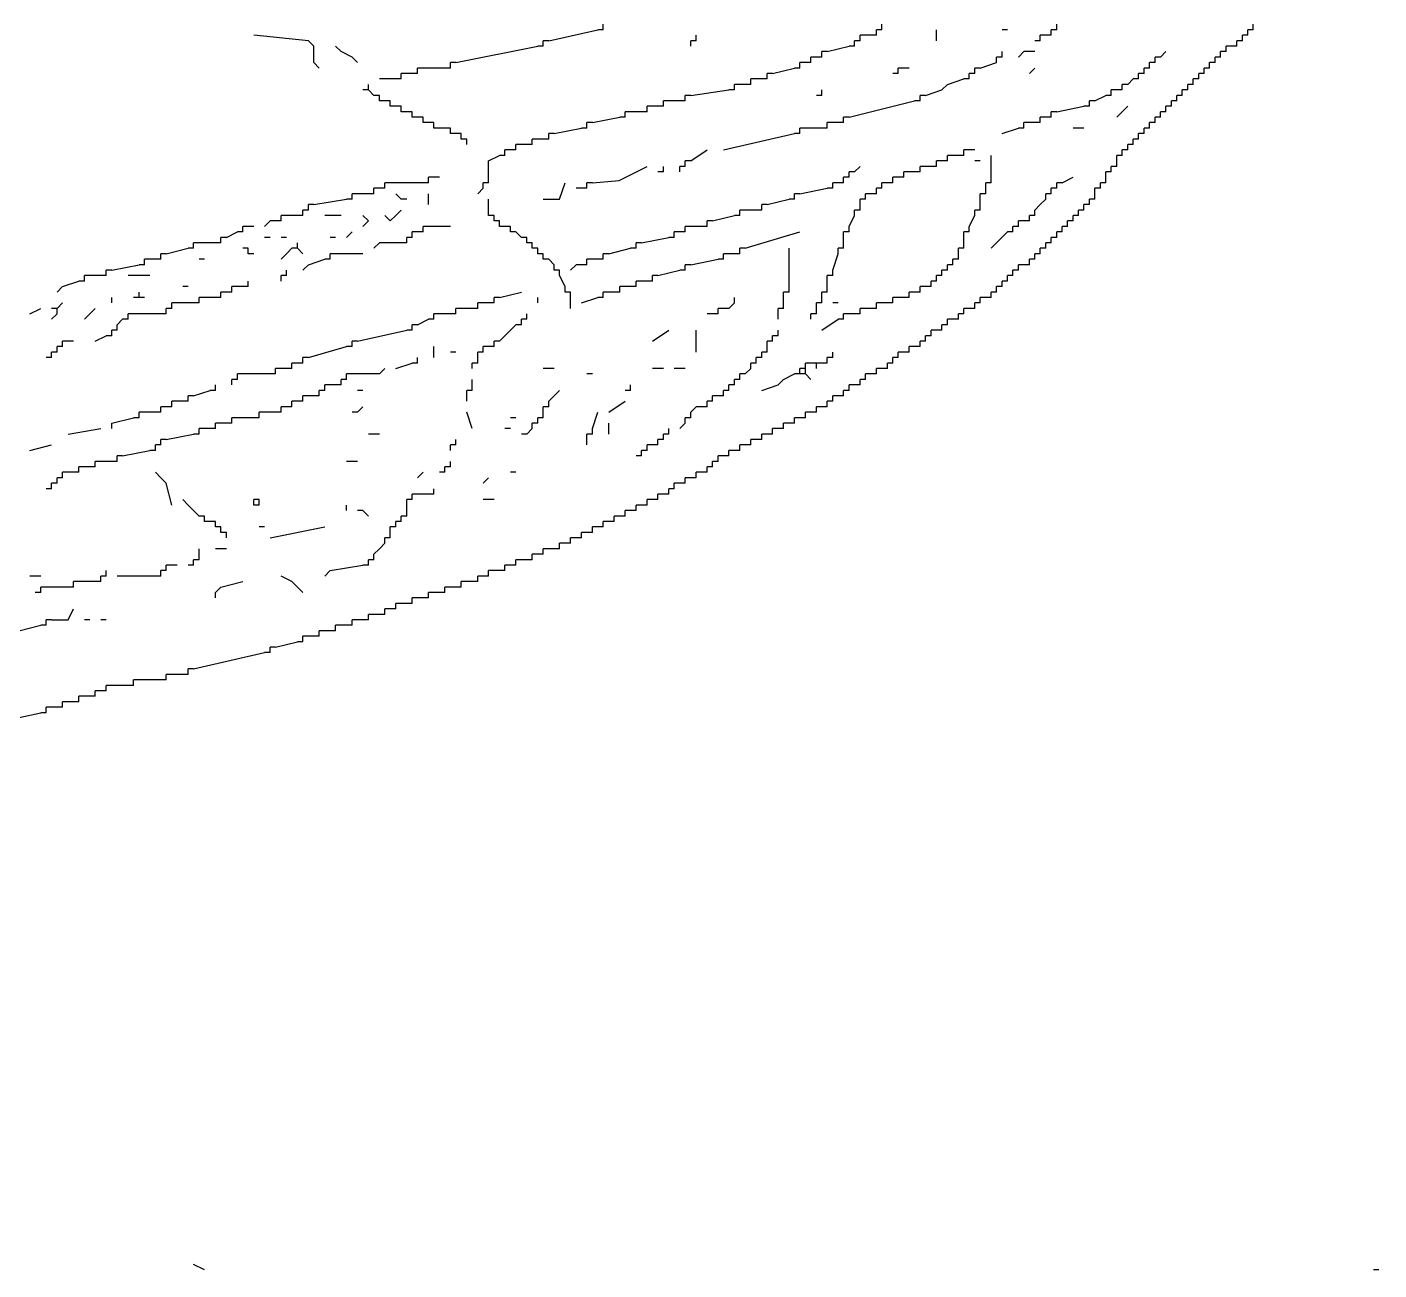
# Model space of a CAD drawing. Extents: x 0.03 to 8.61, y 0.04 to 5.34.
# Drawn here: x 6.765 to 8.498, y 0.042 to 1.635 of the extents above; entities that cross this region are included whole.
import ezdxf

# ---------------------------------------------------------------- set-up
doc = ezdxf.new("R2010")
doc.units = 0

msp = doc.modelspace()

# ---------------------------------------------------------------- linework, layer by layer
at = {"color": 7, "linetype": 'CONTINUOUS'}
for p, q in [((7.434, 1.617), (7.497, 1.631)), ((7.931, 1.617), (7.931, 1.631)), ((7.126, 1.617), (7.056, 1.624)), ((7.133, 1.61), (7.126, 1.617)), ((7.623, 1.617), (7.616, 1.617)), ((7.616, 1.61), (7.616, 1.617)), ((7.623, 1.617), (7.623, 1.624)), ((7.854, 1.624), (7.847, 1.624)), ((7.133, 1.589), (7.133, 1.61)), ((7.168, 1.603), (7.161, 1.61)), ((7.182, 1.596), (7.168, 1.603)), ((7.189, 1.589), (7.182, 1.596)), ((7.315, 1.589), (7.42, 1.61)), ((7.777, 1.596), (7.77, 1.596)), ((7.77, 1.589), (7.77, 1.596)), ((7.791, 1.603), (7.784, 1.603)), ((8.036, 1.596), (8.043, 1.603)), ((8.218, 1.596), (8.211, 1.596)), ((8.211, 1.589), (8.211, 1.596)), ((8.218, 1.596), (8.225, 1.603)), ((7.14, 1.582), (7.133, 1.589)), ((7.273, 1.582), (7.266, 1.582)), ((7.266, 1.575), (7.266, 1.582)), ((7.301, 1.582), (7.273, 1.582)), ((7.315, 1.589), (7.308, 1.589)), ((7.763, 1.589), (7.756, 1.589)), ((8.204, 1.582), (8.197, 1.582)), ((8.197, 1.575), (8.197, 1.582)), ((8.211, 1.589), (8.204, 1.589)), ((8.204, 1.582), (8.204, 1.589)), ((7.203, 1.554), (7.203, 1.561)), ((7.238, 1.568), (7.217, 1.568)), ((7.245, 1.568), (7.238, 1.568)), ((7.252, 1.575), (7.245, 1.575)), ((7.245, 1.568), (7.245, 1.575)), ((7.259, 1.575), (7.252, 1.575)), ((7.679, 1.561), (7.672, 1.561)), ((7.672, 1.554), (7.672, 1.561)), ((7.686, 1.561), (7.679, 1.561)), ((7.7, 1.568), (7.693, 1.568)), ((7.693, 1.561), (7.693, 1.568)), ((7.707, 1.568), (7.7, 1.568)), ((7.714, 1.568), (7.707, 1.568)), ((7.721, 1.575), (7.714, 1.575)), ((7.714, 1.568), (7.714, 1.575)), ((7.938, 1.554), (7.945, 1.561)), ((7.945, 1.561), (7.966, 1.568)), ((7.973, 1.568), (7.966, 1.568)), ((7.973, 1.568), (7.973, 1.575)), ((8.176, 1.561), (8.169, 1.561)), ((8.169, 1.554), (8.169, 1.561)), ((8.176, 1.561), (8.183, 1.568)), ((8.19, 1.568), (8.183, 1.568)), ((8.197, 1.575), (8.19, 1.575)), ((8.19, 1.568), (8.19, 1.575)), ((7.203, 1.554), (7.196, 1.554)), ((7.616, 1.547), (7.609, 1.547)), ((7.609, 1.54), (7.609, 1.547)), ((7.616, 1.547), (7.665, 1.554)), ((7.672, 1.554), (7.665, 1.554)), ((7.784, 1.547), (7.777, 1.547)), ((7.784, 1.547), (7.784, 1.554)), ((7.917, 1.547), (7.91, 1.547)), ((7.91, 1.54), (7.91, 1.547)), ((7.917, 1.547), (7.938, 1.554)), ((8.134, 1.54), (8.148, 1.547)), ((8.155, 1.547), (8.148, 1.547)), ((8.162, 1.554), (8.155, 1.554)), ((8.155, 1.547), (8.155, 1.554)), ((8.169, 1.554), (8.162, 1.554)), ((7.231, 1.54), (7.224, 1.54)), ((7.231, 1.533), (7.231, 1.54)), ((7.245, 1.533), (7.238, 1.533)), ((7.245, 1.526), (7.245, 1.533)), ((7.259, 1.526), (7.252, 1.526)), ((7.259, 1.519), (7.259, 1.526)), ((7.539, 1.526), (7.532, 1.526)), ((7.532, 1.519), (7.532, 1.526)), ((7.553, 1.526), (7.539, 1.526)), ((7.56, 1.526), (7.553, 1.526)), ((7.567, 1.533), (7.56, 1.533)), ((7.56, 1.526), (7.56, 1.533)), ((7.574, 1.533), (7.567, 1.533)), ((7.602, 1.54), (7.588, 1.54)), ((7.609, 1.54), (7.602, 1.54)), ((7.819, 1.519), (7.903, 1.54)), ((7.91, 1.54), (7.903, 1.54)), ((8.085, 1.526), (8.078, 1.526)), ((8.078, 1.519), (8.078, 1.526)), ((8.085, 1.526), (8.12, 1.533)), ((8.127, 1.533), (8.12, 1.533)), ((8.134, 1.54), (8.127, 1.54)), ((8.127, 1.533), (8.127, 1.54)), ((8.225, 1.526), (8.218, 1.526)), ((8.218, 1.519), (8.218, 1.526)), ((8.225, 1.526), (8.225, 1.533)), ((7.266, 1.519), (7.259, 1.519)), ((7.273, 1.519), (7.266, 1.519)), ((7.273, 1.512), (7.273, 1.519)), ((7.28, 1.512), (7.273, 1.512)), ((7.287, 1.512), (7.28, 1.512)), ((7.287, 1.505), (7.287, 1.512)), ((7.798, 1.512), (7.791, 1.512)), ((7.791, 1.505), (7.791, 1.512)), ((7.812, 1.512), (7.805, 1.512)), ((7.819, 1.519), (7.812, 1.519)), ((8.05, 1.512), (8.043, 1.512)), ((8.043, 1.505), (8.043, 1.512)), ((8.057, 1.512), (8.05, 1.512)), ((8.064, 1.512), (8.057, 1.512)), ((8.071, 1.519), (8.064, 1.519)), ((8.064, 1.512), (8.064, 1.519)), ((8.078, 1.519), (8.071, 1.519)), ((8.211, 1.512), (8.204, 1.512)), ((8.204, 1.505), (8.204, 1.512)), ((8.218, 1.519), (8.211, 1.519)), ((8.211, 1.512), (8.211, 1.519)), ((7.294, 1.505), (7.287, 1.505)), ((7.301, 1.505), (7.294, 1.505)), ((7.308, 1.505), (7.301, 1.505)), ((7.308, 1.498), (7.308, 1.505)), ((7.315, 1.498), (7.308, 1.498)), ((7.322, 1.498), (7.315, 1.498)), ((7.322, 1.491), (7.322, 1.498)), ((7.329, 1.491), (7.322, 1.491)), ((7.329, 1.484), (7.329, 1.491)), ((7.441, 1.498), (7.434, 1.498)), ((7.791, 1.505), (7.784, 1.505)), ((8.015, 1.498), (8.036, 1.505)), ((8.043, 1.505), (8.036, 1.505)), ((8.19, 1.491), (8.183, 1.491)), ((8.183, 1.484), (8.183, 1.491)), ((8.197, 1.498), (8.19, 1.498)), ((8.19, 1.491), (8.19, 1.498)), ((8.204, 1.505), (8.197, 1.505)), ((8.197, 1.498), (8.197, 1.505)), ((7.385, 1.477), (7.378, 1.477)), ((7.378, 1.47), (7.378, 1.477)), ((7.392, 1.477), (7.385, 1.477)), ((7.616, 1.463), (7.637, 1.477)), ((7.973, 1.477), (7.966, 1.477)), ((7.966, 1.47), (7.966, 1.477)), ((8.176, 1.477), (8.169, 1.477)), ((8.169, 1.47), (8.169, 1.477)), ((8.183, 1.484), (8.176, 1.484)), ((8.176, 1.477), (8.176, 1.484)), ((7.357, 1.463), (7.371, 1.47)), ((7.357, 1.442), (7.357, 1.463)), ((7.378, 1.47), (7.371, 1.47)), ((7.5245, 1.4378), (7.56, 1.456)), ((7.581, 1.449), (7.581, 1.456)), ((7.609, 1.456), (7.602, 1.456)), ((7.602, 1.449), (7.602, 1.456)), ((7.616, 1.463), (7.609, 1.463)), ((7.609, 1.456), (7.609, 1.463)), ((7.826, 1.449), (7.833, 1.456)), ((7.91, 1.449), (7.91, 1.456)), ((7.931, 1.456), (7.924, 1.456)), ((7.938, 1.463), (7.931, 1.463)), ((7.931, 1.456), (7.931, 1.463)), ((7.945, 1.463), (7.938, 1.463)), ((7.966, 1.47), (7.959, 1.47)), ((7.987, 1.463), (7.98, 1.463)), ((8.001, 1.442), (8.001, 1.47)), ((8.162, 1.456), (8.155, 1.456)), ((8.155, 1.449), (8.155, 1.456)), ((8.169, 1.47), (8.162, 1.47)), ((8.162, 1.463), (8.162, 1.47)), ((8.162, 1.456), (8.162, 1.463)), ((7.287, 1.442), (7.28, 1.442)), ((7.28, 1.435), (7.28, 1.442)), ((7.294, 1.442), (7.287, 1.442)), ((7.357, 1.435), (7.357, 1.442)), ((7.581, 1.449), (7.574, 1.449)), ((7.819, 1.442), (7.812, 1.442)), ((7.812, 1.435), (7.812, 1.442)), ((7.882, 1.442), (7.875, 1.442)), ((7.875, 1.435), (7.875, 1.442)), ((7.889, 1.442), (7.882, 1.442)), ((7.896, 1.449), (7.889, 1.449)), ((7.889, 1.442), (7.889, 1.449)), ((7.903, 1.449), (7.896, 1.449)), ((7.91, 1.449), (7.903, 1.449)), ((8.001, 1.435), (8.001, 1.442)), ((8.155, 1.449), (8.148, 1.449)), ((8.148, 1.442), (8.148, 1.449)), ((8.148, 1.435), (8.148, 1.442)), ((7.189, 1.421), (7.182, 1.421)), ((7.182, 1.414), (7.182, 1.421)), ((7.203, 1.421), (7.189, 1.421)), ((7.21, 1.421), (7.203, 1.421)), ((7.217, 1.428), (7.21, 1.428)), ((7.21, 1.421), (7.21, 1.428)), ((7.224, 1.428), (7.217, 1.428)), ((7.231, 1.435), (7.224, 1.435)), ((7.224, 1.428), (7.224, 1.435)), ((7.273, 1.435), (7.231, 1.435)), ((7.343, 1.421), (7.35, 1.428)), ((7.35, 1.428), (7.35, 1.435)), ((7.448, 1.414), (7.455, 1.435)), ((7.476, 1.428), (7.469, 1.428)), ((7.483, 1.428), (7.476, 1.428)), ((7.49, 1.435), (7.483, 1.435)), ((7.483, 1.428), (7.483, 1.435)), ((7.49, 1.435), (7.5245, 1.4378)), ((7.749, 1.414), (7.749, 1.421)), ((7.798, 1.428), (7.791, 1.428)), ((7.805, 1.435), (7.798, 1.435)), ((7.798, 1.428), (7.798, 1.435)), ((7.812, 1.435), (7.805, 1.435)), ((7.854, 1.421), (7.847, 1.421)), ((7.854, 1.421), (7.854, 1.428)), ((8.141, 1.428), (8.134, 1.428)), ((8.134, 1.421), (8.134, 1.428)), ((8.134, 1.414), (8.134, 1.421)), ((8.148, 1.435), (8.141, 1.435)), ((8.141, 1.428), (8.141, 1.435)), ((7.133, 1.407), (7.126, 1.407)), ((7.126, 1.4), (7.126, 1.407)), ((7.133, 1.407), (7.175, 1.414)), ((7.182, 1.414), (7.175, 1.414)), ((7.357, 1.4), (7.357, 1.414)), ((7.427, 1.414), (7.448, 1.414)), ((7.749, 1.414), (7.742, 1.414)), ((7.833, 1.4), (7.833, 1.407)), ((7.987, 1.407), (7.987, 1.414)), ((8.127, 1.407), (8.12, 1.407)), ((8.12, 1.4), (8.12, 1.407)), ((8.134, 1.414), (8.127, 1.414)), ((8.127, 1.407), (8.127, 1.414)), ((7.07, 1.379), (7.077, 1.386)), ((7.084, 1.386), (7.077, 1.386)), ((7.091, 1.386), (7.084, 1.386)), ((7.098, 1.393), (7.091, 1.393)), ((7.091, 1.386), (7.091, 1.393)), ((7.112, 1.393), (7.098, 1.393)), ((7.119, 1.393), (7.112, 1.393)), ((7.126, 1.4), (7.119, 1.4)), ((7.119, 1.393), (7.119, 1.4)), ((7.357, 1.393), (7.357, 1.4)), ((7.364, 1.393), (7.357, 1.393)), ((7.364, 1.386), (7.364, 1.393)), ((7.371, 1.386), (7.364, 1.386)), ((7.371, 1.379), (7.371, 1.386)), ((7.707, 1.4), (7.7, 1.4)), ((8.106, 1.386), (8.099, 1.386)), ((8.099, 1.379), (8.099, 1.386)), ((8.113, 1.393), (8.106, 1.393)), ((8.106, 1.386), (8.106, 1.393)), ((8.12, 1.4), (8.113, 1.4)), ((8.113, 1.393), (8.113, 1.4)), ((7.021, 1.365), (7.035, 1.372)), ((7.042, 1.372), (7.035, 1.372)), ((7.049, 1.379), (7.042, 1.379)), ((7.042, 1.372), (7.042, 1.379)), ((7.056, 1.379), (7.049, 1.379)), ((7.266, 1.372), (7.259, 1.372)), ((7.259, 1.365), (7.259, 1.372)), ((7.273, 1.372), (7.266, 1.372)), ((7.28, 1.379), (7.273, 1.379)), ((7.273, 1.372), (7.273, 1.379)), ((7.308, 1.379), (7.28, 1.379)), ((7.378, 1.379), (7.371, 1.379)), ((7.385, 1.379), (7.378, 1.379)), ((7.385, 1.372), (7.385, 1.379)), ((7.392, 1.372), (7.385, 1.372)), ((7.399, 1.365), (7.392, 1.372)), ((7.602, 1.372), (7.595, 1.372)), ((7.595, 1.365), (7.595, 1.372)), ((7.609, 1.372), (7.602, 1.372)), ((7.637, 1.379), (7.63, 1.379)), ((7.973, 1.372), (7.966, 1.372)), ((7.966, 1.365), (7.966, 1.372)), ((8.092, 1.372), (8.085, 1.372)), ((8.085, 1.365), (8.085, 1.372)), ((8.099, 1.379), (8.092, 1.379)), ((8.092, 1.372), (8.092, 1.379)), ((6.986, 1.358), (6.979, 1.358)), ((6.979, 1.351), (6.979, 1.358)), ((7.007, 1.358), (6.986, 1.358)), ((7.014, 1.358), (7.007, 1.358)), ((7.021, 1.365), (7.014, 1.365)), ((7.014, 1.358), (7.014, 1.365)), ((7.112, 1.351), (7.112, 1.358)), ((7.406, 1.365), (7.399, 1.365)), ((7.406, 1.358), (7.406, 1.365)), ((7.413, 1.358), (7.406, 1.358)), ((7.413, 1.351), (7.413, 1.358)), ((7.553, 1.358), (7.546, 1.358)), ((7.546, 1.351), (7.546, 1.358)), ((7.553, 1.358), (7.588, 1.365)), ((7.595, 1.365), (7.588, 1.365)), ((7.812, 1.351), (7.812, 1.358)), ((7.966, 1.358), (7.966, 1.365)), ((8.078, 1.358), (8.071, 1.358)), ((8.071, 1.351), (8.071, 1.358)), ((8.085, 1.365), (8.078, 1.365)), ((8.078, 1.358), (8.078, 1.365)), ((6.923, 1.337), (6.916, 1.337)), ((6.916, 1.33), (6.916, 1.337)), ((6.93, 1.337), (6.923, 1.337)), ((6.937, 1.337), (6.93, 1.337)), ((6.944, 1.344), (6.937, 1.344)), ((6.937, 1.337), (6.937, 1.344)), ((6.944, 1.344), (6.972, 1.351)), ((6.979, 1.351), (6.972, 1.351)), ((6.993, 1.337), (6.986, 1.337)), ((7.098, 1.344), (7.105, 1.351)), ((7.112, 1.351), (7.105, 1.351)), ((7.126, 1.33), (7.147, 1.337)), ((7.154, 1.337), (7.147, 1.337)), ((7.161, 1.344), (7.154, 1.344)), ((7.154, 1.337), (7.154, 1.344)), ((7.196, 1.344), (7.161, 1.344)), ((7.42, 1.351), (7.413, 1.351)), ((7.42, 1.344), (7.42, 1.351)), ((7.427, 1.344), (7.42, 1.344)), ((7.427, 1.337), (7.427, 1.344)), ((7.434, 1.337), (7.427, 1.337)), ((7.441, 1.33), (7.434, 1.337)), ((7.49, 1.337), (7.483, 1.337)), ((7.483, 1.33), (7.483, 1.337)), ((7.497, 1.337), (7.49, 1.337)), ((7.504, 1.337), (7.497, 1.337)), ((7.511, 1.344), (7.504, 1.344)), ((7.504, 1.337), (7.504, 1.344)), ((7.511, 1.344), (7.539, 1.351)), ((7.546, 1.351), (7.539, 1.351)), ((7.952, 1.33), (7.952, 1.337)), ((7.959, 1.344), (7.959, 1.351)), ((8.057, 1.337), (8.05, 1.337)), ((8.05, 1.33), (8.05, 1.337)), ((8.064, 1.344), (8.057, 1.344)), ((8.057, 1.337), (8.057, 1.344)), ((8.071, 1.351), (8.064, 1.351)), ((8.064, 1.344), (8.064, 1.351)), ((6.874, 1.323), (6.867, 1.323)), ((6.867, 1.316), (6.867, 1.323)), ((6.874, 1.323), (6.909, 1.33)), ((6.916, 1.33), (6.909, 1.33)), ((7.098, 1.316), (7.098, 1.323)), ((7.119, 1.323), (7.126, 1.33)), ((7.441, 1.323), (7.441, 1.33)), ((7.462, 1.323), (7.469, 1.33)), ((7.476, 1.33), (7.469, 1.33)), ((7.483, 1.33), (7.476, 1.33)), ((7.945, 1.323), (7.938, 1.323)), ((7.938, 1.316), (7.938, 1.323)), ((7.952, 1.33), (7.945, 1.33)), ((7.945, 1.323), (7.945, 1.33)), ((8.036, 1.323), (8.029, 1.323)), ((8.029, 1.316), (8.029, 1.323)), ((8.043, 1.33), (8.036, 1.33)), ((8.036, 1.323), (8.036, 1.33)), ((6.804, 1.295), (6.811, 1.302)), ((6.811, 1.302), (6.832, 1.309)), ((6.839, 1.309), (6.832, 1.309)), ((6.846, 1.316), (6.839, 1.316)), ((6.839, 1.309), (6.839, 1.316)), ((6.86, 1.316), (6.846, 1.316)), ((6.867, 1.316), (6.86, 1.316)), ((6.923, 1.316), (6.895, 1.316)), ((7.035, 1.302), (7.028, 1.302)), ((7.028, 1.295), (7.028, 1.302)), ((7.042, 1.302), (7.035, 1.302)), ((7.049, 1.302), (7.042, 1.302)), ((7.049, 1.302), (7.049, 1.309)), ((7.098, 1.316), (7.091, 1.316)), ((7.455, 1.302), (7.448, 1.316)), ((7.455, 1.295), (7.455, 1.302)), ((7.742, 1.295), (7.742, 1.302)), ((7.917, 1.302), (7.91, 1.302)), ((7.91, 1.295), (7.91, 1.302)), ((7.924, 1.302), (7.917, 1.302)), ((7.931, 1.309), (7.924, 1.309)), ((7.924, 1.302), (7.924, 1.309)), ((7.938, 1.316), (7.931, 1.316)), ((7.931, 1.309), (7.931, 1.316)), ((8.008, 1.295), (8.008, 1.302)), ((8.029, 1.316), (8.022, 1.316)), ((8.022, 1.309), (8.022, 1.316)), ((6.993, 1.288), (6.986, 1.288)), ((6.986, 1.281), (6.986, 1.288)), ((7.007, 1.288), (6.993, 1.288)), ((7.014, 1.288), (7.007, 1.288)), ((7.021, 1.295), (7.014, 1.295)), ((7.014, 1.288), (7.014, 1.295)), ((7.028, 1.295), (7.021, 1.295)), ((7.371, 1.288), (7.364, 1.288)), ((7.364, 1.281), (7.364, 1.288)), ((7.371, 1.288), (7.399, 1.295)), ((7.462, 1.295), (7.455, 1.295)), ((7.462, 1.288), (7.462, 1.295)), ((7.462, 1.274), (7.462, 1.288)), ((7.742, 1.295), (7.735, 1.295)), ((7.735, 1.288), (7.735, 1.295)), ((7.735, 1.281), (7.735, 1.288)), ((7.882, 1.288), (7.875, 1.288)), ((7.875, 1.281), (7.875, 1.288)), ((7.889, 1.288), (7.882, 1.288)), ((7.903, 1.295), (7.896, 1.295)), ((6.902, 1.267), (6.895, 1.267)), ((6.895, 1.26), (6.895, 1.267)), ((6.937, 1.267), (6.902, 1.267)), ((6.951, 1.274), (6.944, 1.274)), ((6.944, 1.267), (6.944, 1.274)), ((6.958, 1.281), (6.951, 1.281)), ((6.951, 1.274), (6.951, 1.281)), ((6.979, 1.281), (6.958, 1.281)), ((6.986, 1.281), (6.979, 1.281)), ((7.294, 1.267), (7.287, 1.267)), ((7.287, 1.26), (7.287, 1.267)), ((7.308, 1.267), (7.294, 1.267)), ((7.322, 1.274), (7.315, 1.274)), ((7.315, 1.267), (7.315, 1.274)), ((7.406, 1.26), (7.406, 1.267)), ((7.735, 1.274), (7.728, 1.274)), ((7.728, 1.267), (7.728, 1.274)), ((7.728, 1.26), (7.728, 1.267)), ((7.735, 1.274), (7.735, 1.281)), ((7.819, 1.267), (7.812, 1.267)), ((7.973, 1.274), (7.966, 1.274)), ((7.966, 1.267), (7.966, 1.274)), ((6.881, 1.253), (6.888, 1.26)), ((6.881, 1.246), (6.881, 1.253)), ((6.895, 1.26), (6.888, 1.26)), ((7.266, 1.253), (7.28, 1.26)), ((7.287, 1.26), (7.28, 1.26)), ((7.385, 1.246), (7.392, 1.253)), ((7.399, 1.253), (7.392, 1.253)), ((7.406, 1.26), (7.399, 1.26)), ((7.399, 1.253), (7.399, 1.26)), ((7.784, 1.246), (7.805, 1.26)), ((7.812, 1.26), (7.805, 1.26)), ((6.818, 1.232), (6.811, 1.232)), ((6.811, 1.225), (6.811, 1.232)), ((6.825, 1.232), (6.818, 1.232)), ((6.881, 1.246), (6.874, 1.246)), ((6.874, 1.239), (6.874, 1.246)), ((7.189, 1.232), (7.182, 1.232)), ((7.182, 1.225), (7.182, 1.232)), ((7.189, 1.232), (7.252, 1.246)), ((7.371, 1.232), (7.364, 1.232)), ((7.364, 1.225), (7.364, 1.232)), ((7.371, 1.232), (7.378, 1.239)), ((7.378, 1.239), (7.385, 1.246)), ((7.567, 1.232), (7.588, 1.246)), ((7.721, 1.232), (7.714, 1.232)), ((7.714, 1.225), (7.714, 1.232)), ((7.728, 1.239), (7.721, 1.239)), ((7.721, 1.232), (7.721, 1.239)), ((7.728, 1.239), (7.728, 1.246)), ((7.931, 1.246), (7.924, 1.246)), ((7.924, 1.239), (7.924, 1.246)), ((6.811, 1.225), (6.804, 1.225)), ((6.804, 1.218), (6.804, 1.225)), ((7.126, 1.211), (7.175, 1.225)), ((7.182, 1.225), (7.175, 1.225)), ((7.287, 1.211), (7.287, 1.225)), ((7.315, 1.218), (7.308, 1.218)), ((7.35, 1.218), (7.343, 1.218)), ((7.343, 1.211), (7.343, 1.218)), ((7.357, 1.225), (7.35, 1.225)), ((7.35, 1.218), (7.35, 1.225)), ((7.364, 1.225), (7.357, 1.225)), ((7.714, 1.218), (7.707, 1.218)), ((7.707, 1.211), (7.707, 1.218)), ((7.714, 1.218), (7.714, 1.225)), ((7.798, 1.211), (7.798, 1.218)), ((7.091, 1.197), (7.084, 1.197)), ((7.098, 1.197), (7.091, 1.197)), ((7.112, 1.204), (7.105, 1.204)), ((7.119, 1.204), (7.112, 1.204)), ((7.126, 1.211), (7.119, 1.211)), ((7.119, 1.204), (7.119, 1.211)), ((7.217, 1.19), (7.224, 1.197)), ((7.238, 1.197), (7.259, 1.204)), ((7.266, 1.204), (7.259, 1.204)), ((7.266, 1.204), (7.266, 1.211)), ((7.343, 1.204), (7.336, 1.204)), ((7.336, 1.197), (7.336, 1.204)), ((7.343, 1.204), (7.343, 1.211)), ((7.441, 1.197), (7.427, 1.197)), ((7.686, 1.19), (7.693, 1.197)), ((7.7, 1.204), (7.693, 1.204)), ((7.693, 1.197), (7.693, 1.204)), ((7.707, 1.211), (7.7, 1.211)), ((7.7, 1.204), (7.7, 1.211)), ((7.763, 1.197), (7.756, 1.197)), ((7.756, 1.19), (7.756, 1.197)), ((7.77, 1.204), (7.763, 1.204)), ((7.763, 1.197), (7.763, 1.204)), ((7.763, 1.19), (7.763, 1.197)), ((7.777, 1.204), (7.77, 1.204)), ((7.784, 1.204), (7.777, 1.204)), ((7.777, 1.197), (7.777, 1.204)), ((7.791, 1.204), (7.784, 1.204)), ((7.798, 1.211), (7.791, 1.211)), ((7.791, 1.204), (7.791, 1.211)), ((7.861, 1.197), (7.854, 1.197)), ((7.854, 1.19), (7.854, 1.197)), ((7.868, 1.197), (7.861, 1.197)), ((7.875, 1.204), (7.868, 1.204)), ((7.868, 1.197), (7.868, 1.204)), ((7.035, 1.183), (7.028, 1.183)), ((7.042, 1.19), (7.035, 1.19)), ((7.035, 1.183), (7.035, 1.19)), ((7.077, 1.19), (7.042, 1.19)), ((7.175, 1.183), (7.168, 1.183)), ((7.168, 1.176), (7.168, 1.183)), ((7.182, 1.19), (7.175, 1.19)), ((7.175, 1.183), (7.175, 1.19)), ((7.217, 1.19), (7.182, 1.19)), ((7.336, 1.176), (7.336, 1.183)), ((7.49, 1.19), (7.483, 1.19)), ((7.679, 1.183), (7.672, 1.183)), ((7.672, 1.176), (7.672, 1.183)), ((7.686, 1.19), (7.679, 1.19)), ((7.679, 1.183), (7.679, 1.19)), ((7.728, 1.176), (7.735, 1.183)), ((7.735, 1.183), (7.749, 1.19)), ((7.756, 1.19), (7.749, 1.19)), ((7.763, 1.19), (7.756, 1.19)), ((7.77, 1.183), (7.763, 1.19)), ((7.854, 1.19), (7.847, 1.19)), ((6.979, 1.162), (7, 1.169)), ((7.007, 1.169), (7, 1.169)), ((7.007, 1.169), (7.007, 1.176)), ((7.126, 1.162), (7.119, 1.162)), ((7.119, 1.155), (7.119, 1.162)), ((7.133, 1.162), (7.126, 1.162)), ((7.14, 1.162), (7.133, 1.162)), ((7.147, 1.169), (7.14, 1.169)), ((7.14, 1.162), (7.14, 1.169)), ((7.154, 1.176), (7.147, 1.176)), ((7.147, 1.169), (7.147, 1.176)), ((7.161, 1.176), (7.154, 1.176)), ((7.168, 1.176), (7.161, 1.176)), ((7.196, 1.169), (7.189, 1.169)), ((7.336, 1.169), (7.329, 1.169)), ((7.329, 1.162), (7.329, 1.169)), ((7.329, 1.155), (7.329, 1.162)), ((7.336, 1.169), (7.336, 1.176)), ((7.434, 1.155), (7.441, 1.162)), ((7.441, 1.162), (7.448, 1.169)), ((7.651, 1.162), (7.644, 1.162)), ((7.644, 1.155), (7.644, 1.162)), ((7.658, 1.162), (7.651, 1.162)), ((7.665, 1.169), (7.658, 1.169)), ((7.658, 1.162), (7.658, 1.169)), ((7.672, 1.176), (7.665, 1.176)), ((7.665, 1.169), (7.665, 1.176)), ((7.707, 1.169), (7.728, 1.176)), ((7.812, 1.162), (7.805, 1.162)), ((7.812, 1.162), (7.812, 1.169)), ((7.833, 1.176), (7.826, 1.176)), ((6.944, 1.148), (6.937, 1.148)), ((6.937, 1.141), (6.937, 1.148)), ((6.951, 1.148), (6.944, 1.148)), ((6.958, 1.155), (6.951, 1.155)), ((6.951, 1.148), (6.951, 1.155)), ((6.965, 1.155), (6.958, 1.155)), ((7.098, 1.148), (7.091, 1.148)), ((7.091, 1.141), (7.091, 1.148)), ((7.105, 1.148), (7.098, 1.148)), ((7.112, 1.155), (7.105, 1.155)), ((7.105, 1.148), (7.105, 1.155)), ((7.119, 1.155), (7.112, 1.155)), ((7.189, 1.141), (7.196, 1.148)), ((7.434, 1.148), (7.427, 1.148)), ((7.427, 1.141), (7.427, 1.148)), ((7.434, 1.148), (7.434, 1.155)), ((7.511, 1.141), (7.532, 1.155)), ((7.616, 1.141), (7.623, 1.148)), ((7.63, 1.148), (7.623, 1.148)), ((7.637, 1.148), (7.63, 1.148)), ((7.644, 1.155), (7.637, 1.155)), ((7.637, 1.148), (7.637, 1.155)), ((7.777, 1.141), (7.777, 1.148)), ((7.791, 1.148), (7.784, 1.148)), ((7.791, 1.148), (7.791, 1.155)), ((6.874, 1.127), (6.902, 1.134)), ((6.874, 1.12), (6.874, 1.127)), ((6.909, 1.134), (6.902, 1.134)), ((6.916, 1.141), (6.909, 1.141)), ((6.909, 1.134), (6.909, 1.141)), ((6.93, 1.141), (6.916, 1.141)), ((6.937, 1.141), (6.93, 1.141)), ((7.014, 1.127), (7.007, 1.127)), ((7.007, 1.12), (7.007, 1.127)), ((7.021, 1.127), (7.014, 1.127)), ((7.028, 1.127), (7.021, 1.127)), ((7.035, 1.134), (7.028, 1.134)), ((7.028, 1.127), (7.028, 1.134)), ((7.056, 1.134), (7.035, 1.134)), ((7.063, 1.134), (7.056, 1.134)), ((7.07, 1.141), (7.063, 1.141)), ((7.063, 1.134), (7.063, 1.141)), ((7.084, 1.141), (7.07, 1.141)), ((7.091, 1.141), (7.084, 1.141)), ((7.189, 1.141), (7.182, 1.141)), ((7.336, 1.12), (7.329, 1.141)), ((7.392, 1.134), (7.385, 1.134)), ((7.42, 1.127), (7.413, 1.127)), ((7.413, 1.12), (7.413, 1.127)), ((7.427, 1.134), (7.42, 1.134)), ((7.42, 1.127), (7.42, 1.134)), ((7.427, 1.134), (7.427, 1.141)), ((7.49, 1.12), (7.497, 1.141)), ((7.602, 1.12), (7.609, 1.127)), ((7.616, 1.134), (7.609, 1.134)), ((7.609, 1.127), (7.609, 1.134)), ((7.616, 1.134), (7.616, 1.141)), ((7.763, 1.134), (7.756, 1.134)), ((7.777, 1.141), (7.77, 1.141)), ((6.818, 1.113), (6.86, 1.12)), ((6.944, 1.106), (6.979, 1.113)), ((6.986, 1.113), (6.979, 1.113)), ((6.993, 1.12), (6.986, 1.12)), ((6.986, 1.113), (6.986, 1.12)), ((7, 1.12), (6.993, 1.12)), ((7.007, 1.12), (7, 1.12)), ((7.385, 1.12), (7.378, 1.12)), ((7.406, 1.113), (7.399, 1.113)), ((7.406, 1.113), (7.413, 1.12)), ((7.49, 1.113), (7.483, 1.113)), ((7.483, 1.106), (7.483, 1.113)), ((7.49, 1.113), (7.49, 1.12)), ((7.588, 1.113), (7.588, 1.12)), ((6.769, 1.092), (6.797, 1.099)), ((6.888, 1.085), (6.923, 1.092)), ((6.93, 1.092), (6.923, 1.092)), ((6.937, 1.099), (6.93, 1.099)), ((6.93, 1.092), (6.93, 1.099)), ((6.944, 1.106), (6.937, 1.106)), ((6.937, 1.099), (6.937, 1.106)), ((7.483, 1.099), (7.483, 1.106)), ((7.574, 1.099), (7.567, 1.099)), ((6.86, 1.078), (6.853, 1.078)), ((6.853, 1.071), (6.853, 1.078)), ((6.874, 1.078), (6.86, 1.078)), ((6.881, 1.078), (6.874, 1.078)), ((6.888, 1.085), (6.881, 1.085)), ((6.881, 1.078), (6.881, 1.085)), ((7.189, 1.078), (7.175, 1.078)), ((7.553, 1.085), (7.546, 1.085)), ((6.804, 1.05), (6.804, 1.057)), ((6.811, 1.057), (6.811, 1.064)), ((6.825, 1.064), (6.818, 1.064)), ((6.832, 1.064), (6.825, 1.064)), ((6.839, 1.071), (6.832, 1.071)), ((6.832, 1.064), (6.832, 1.071)), ((6.846, 1.071), (6.839, 1.071)), ((6.853, 1.071), (6.846, 1.071)), ((6.937, 1.057), (6.93, 1.064)), ((6.944, 1.05), (6.937, 1.057)), ((7.35, 1.05), (7.357, 1.057)), ((7.392, 1.064), (7.385, 1.064)), ((7.616, 1.057), (7.609, 1.057)), ((7.609, 1.05), (7.609, 1.057)), ((7.623, 1.057), (7.616, 1.057)), ((7.63, 1.064), (7.623, 1.064)), ((7.623, 1.057), (7.623, 1.064)), ((7.637, 1.064), (7.63, 1.064)), ((7.637, 1.064), (7.637, 1.071)), ((6.797, 1.043), (6.79, 1.043)), ((6.804, 1.05), (6.797, 1.05)), ((6.797, 1.043), (6.797, 1.05)), ((6.951, 1.022), (6.944, 1.05)), ((7.287, 1.036), (7.287, 1.043)), ((7.595, 1.043), (7.588, 1.043)), ((7.588, 1.036), (7.588, 1.043)), ((7.602, 1.05), (7.595, 1.05)), ((7.595, 1.043), (7.595, 1.05)), ((7.609, 1.05), (7.602, 1.05)), ((6.972, 1.022), (6.965, 1.029)), ((7.063, 1.029), (7.056, 1.029)), ((7.056, 1.022), (7.056, 1.029)), ((7.063, 1.022), (7.063, 1.029)), ((7.28, 1.036), (7.266, 1.036)), ((7.287, 1.036), (7.28, 1.036)), ((7.364, 1.029), (7.35, 1.029)), ((7.567, 1.029), (7.56, 1.029)), ((7.56, 1.022), (7.56, 1.029)), ((7.574, 1.029), (7.567, 1.029)), ((7.574, 1.029), (7.574, 1.036)), ((7.588, 1.036), (7.581, 1.036)), ((6.979, 1.015), (6.972, 1.022)), ((6.986, 1.008), (6.979, 1.015)), ((6.993, 1.008), (6.986, 1.008)), ((6.993, 1.001), (6.993, 1.008)), ((7.063, 1.022), (7.056, 1.022)), ((7.175, 1.015), (7.175, 1.022)), ((7.252, 1.008), (7.245, 1.008)), ((7.245, 1.001), (7.245, 1.008)), ((7.252, 1.015), (7.252, 1.022)), ((7.252, 1.008), (7.252, 1.015)), ((7.518, 1.001), (7.518, 1.008)), ((7.532, 1.008), (7.525, 1.008)), ((7.539, 1.015), (7.532, 1.015)), ((7.532, 1.008), (7.532, 1.015)), ((7.553, 1.022), (7.546, 1.022)), ((7.546, 1.015), (7.546, 1.022)), ((7.56, 1.022), (7.553, 1.022)), ((7, 1.001), (6.993, 1.001)), ((7.007, 1.001), (7, 1.001)), ((7.007, 0.994), (7.007, 1.001)), ((7.014, 0.994), (7.007, 0.994)), ((7.014, 0.987), (7.014, 0.994)), ((7.07, 0.994), (7.063, 0.994)), ((7.077, 0.98), (7.147, 0.994)), ((7.238, 0.994), (7.231, 0.994)), ((7.231, 0.987), (7.231, 0.994)), ((7.245, 1.001), (7.238, 1.001)), ((7.238, 0.994), (7.238, 1.001)), ((7.497, 0.994), (7.49, 0.994)), ((7.49, 0.987), (7.49, 0.994)), ((7.504, 0.994), (7.497, 0.994)), ((7.511, 1.001), (7.504, 1.001)), ((7.504, 0.994), (7.504, 1.001)), ((7.518, 1.001), (7.511, 1.001)), ((7.021, 0.987), (7.014, 0.987)), ((7.021, 0.98), (7.021, 0.987)), ((7.231, 0.98), (7.224, 0.98)), ((7.224, 0.973), (7.224, 0.98)), ((7.231, 0.98), (7.231, 0.987)), ((7.455, 0.973), (7.448, 0.973)), ((7.448, 0.966), (7.448, 0.973)), ((7.462, 0.973), (7.455, 0.973)), ((7.469, 0.98), (7.462, 0.98)), ((7.462, 0.973), (7.462, 0.98)), ((7.476, 0.98), (7.469, 0.98)), ((7.483, 0.987), (7.476, 0.987)), ((7.476, 0.98), (7.476, 0.987)), ((7.49, 0.987), (7.483, 0.987)), ((6.986, 0.959), (6.986, 0.966)), ((6.986, 0.952), (6.986, 0.959)), ((7.021, 0.966), (7.007, 0.966)), ((7.21, 0.959), (7.217, 0.966)), ((7.427, 0.959), (7.42, 0.959)), ((7.434, 0.966), (7.427, 0.966)), ((7.427, 0.959), (7.427, 0.966)), ((7.441, 0.966), (7.434, 0.966)), ((7.448, 0.966), (7.441, 0.966)), ((6.867, 0.931), (6.867, 0.938)), ((6.944, 0.938), (6.937, 0.938)), ((6.937, 0.931), (6.937, 0.938)), ((6.951, 0.945), (6.944, 0.945)), ((6.944, 0.938), (6.944, 0.945)), ((6.958, 0.945), (6.951, 0.945)), ((6.979, 0.945), (6.972, 0.945)), ((6.986, 0.952), (6.979, 0.952)), ((6.979, 0.945), (6.979, 0.952)), ((7.203, 0.945), (7.196, 0.945)), ((7.364, 0.938), (7.357, 0.938)), ((7.357, 0.931), (7.357, 0.938)), ((7.371, 0.938), (7.364, 0.938)), ((7.378, 0.938), (7.371, 0.938)), ((7.385, 0.945), (7.378, 0.945)), ((7.399, 0.952), (7.392, 0.952)), ((7.392, 0.945), (7.392, 0.952)), ((7.413, 0.952), (7.406, 0.952)), ((6.783, 0.931), (6.769, 0.931)), ((6.832, 0.924), (6.825, 0.924)), ((6.825, 0.917), (6.825, 0.924)), ((6.853, 0.924), (6.832, 0.924)), ((6.86, 0.924), (6.853, 0.924)), ((6.867, 0.931), (6.86, 0.931)), ((6.86, 0.924), (6.86, 0.931)), ((6.93, 0.931), (6.881, 0.931)), ((6.937, 0.931), (6.93, 0.931)), ((7.014, 0.917), (7.042, 0.924)), ((7.105, 0.924), (7.091, 0.931)), ((7.329, 0.924), (7.322, 0.924)), ((7.322, 0.917), (7.322, 0.924)), ((7.343, 0.924), (7.336, 0.924)), ((7.35, 0.931), (7.343, 0.931)), ((7.357, 0.931), (7.35, 0.931)), ((6.783, 0.91), (6.776, 0.91)), ((6.79, 0.917), (6.783, 0.917)), ((6.783, 0.91), (6.783, 0.917)), ((6.818, 0.917), (6.79, 0.917)), ((6.825, 0.917), (6.818, 0.917)), ((7.007, 0.91), (7.014, 0.917)), ((7.007, 0.903), (7.007, 0.91)), ((7.119, 0.91), (7.112, 0.917)), ((7.266, 0.903), (7.259, 0.903)), ((7.259, 0.896), (7.259, 0.903)), ((7.273, 0.903), (7.266, 0.903)), ((7.28, 0.903), (7.273, 0.903)), ((7.287, 0.91), (7.28, 0.91)), ((7.28, 0.903), (7.28, 0.91)), ((7.294, 0.91), (7.287, 0.91)), ((7.301, 0.91), (7.294, 0.91)), ((7.308, 0.917), (7.301, 0.917)), ((7.301, 0.91), (7.301, 0.917)), ((7.315, 0.917), (7.308, 0.917)), ((7.322, 0.917), (7.315, 0.917)), ((6.818, 0.875), (6.825, 0.889)), ((7.231, 0.889), (7.224, 0.889)), ((7.224, 0.882), (7.224, 0.889)), ((7.238, 0.889), (7.231, 0.889)), ((7.245, 0.896), (7.238, 0.896)), ((7.238, 0.889), (7.238, 0.896)), ((7.252, 0.896), (7.245, 0.896)), ((7.259, 0.896), (7.252, 0.896)), ((6.755, 0.861), (6.783, 0.868)), ((6.79, 0.868), (6.783, 0.868)), ((6.797, 0.875), (6.79, 0.875)), ((6.79, 0.868), (6.79, 0.875)), ((6.797, 0.875), (6.818, 0.875)), ((6.846, 0.875), (6.839, 0.875)), ((6.867, 0.875), (6.86, 0.875)), ((7.168, 0.868), (7.161, 0.868)), ((7.161, 0.861), (7.161, 0.868)), ((7.175, 0.868), (7.168, 0.868)), ((7.182, 0.868), (7.175, 0.868)), ((7.189, 0.875), (7.182, 0.875)), ((7.182, 0.868), (7.182, 0.875)), ((7.196, 0.875), (7.189, 0.875)), ((7.203, 0.875), (7.196, 0.875)), ((7.21, 0.882), (7.203, 0.882)), ((7.203, 0.875), (7.203, 0.882)), ((7.217, 0.882), (7.21, 0.882)), ((7.224, 0.882), (7.217, 0.882)), ((7.126, 0.854), (7.119, 0.854)), ((7.119, 0.847), (7.119, 0.854)), ((7.133, 0.854), (7.126, 0.854)), ((7.14, 0.854), (7.133, 0.854)), ((7.147, 0.861), (7.14, 0.861)), ((7.14, 0.854), (7.14, 0.861)), ((7.154, 0.861), (7.147, 0.861)), ((7.161, 0.861), (7.154, 0.861)), ((6.951, 0.805), (6.944, 0.805)), ((6.944, 0.798), (6.944, 0.805)), ((6.965, 0.805), (6.951, 0.805)), ((6.797, 0.763), (6.79, 0.763)), ((6.79, 0.756), (6.79, 0.763)), ((6.804, 0.763), (6.797, 0.763)), ((6.818, 0.77), (6.811, 0.77)), ((6.811, 0.763), (6.811, 0.77)), ((6.825, 0.77), (6.818, 0.77)), ((6.839, 0.777), (6.832, 0.777)), ((6.846, 0.777), (6.839, 0.777)), ((6.853, 0.777), (6.846, 0.777)), ((6.79, 0.756), (6.783, 0.756)), ((6.993, 0.042), (6.979, 0.049)), ((8.498, 0.042), (8.491, 0.042))]:
    msp.add_line(p, q, dxfattribs=at)
at = {"color": 3, "linetype": 'CONTINUOUS'}
for p, q in [((7.504, 1.631), (7.497, 1.631)), ((7.504, 1.631), (7.504, 1.638)), ((7.861, 1.631), (7.854, 1.631)), ((7.854, 1.624), (7.854, 1.631)), ((7.861, 1.631), (7.861, 1.638)), ((7.434, 1.617), (7.427, 1.617)), ((7.427, 1.61), (7.427, 1.617)), ((7.833, 1.617), (7.826, 1.617)), ((7.826, 1.61), (7.826, 1.617)), ((7.84, 1.624), (7.833, 1.624)), ((7.833, 1.617), (7.833, 1.624)), ((7.847, 1.624), (7.84, 1.624)), ((7.427, 1.61), (7.42, 1.61)), ((7.784, 1.596), (7.777, 1.596)), ((7.784, 1.596), (7.784, 1.603)), ((7.791, 1.603), (7.819, 1.61)), ((7.826, 1.61), (7.819, 1.61)), ((7.308, 1.582), (7.301, 1.582)), ((7.308, 1.582), (7.308, 1.589)), ((7.721, 1.575), (7.749, 1.582)), ((7.756, 1.582), (7.749, 1.582)), ((7.756, 1.582), (7.756, 1.589)), ((7.77, 1.589), (7.763, 1.589)), ((7.266, 1.575), (7.259, 1.575)), ((7.693, 1.561), (7.686, 1.561)), ((7.882, 1.575), (7.875, 1.575)), ((7.21, 1.547), (7.203, 1.554)), ((7.217, 1.547), (7.21, 1.547)), ((7.217, 1.54), (7.217, 1.547)), ((7.224, 1.54), (7.217, 1.54)), ((7.238, 1.533), (7.231, 1.533)), ((7.252, 1.526), (7.245, 1.526)), ((7.826, 1.449), (7.819, 1.449)), ((7.819, 1.442), (7.819, 1.449)), ((7.245, 1.414), (7.238, 1.421)), ((7.28, 1.435), (7.273, 1.435)), ((7.28, 1.407), (7.28, 1.421)), ((7.756, 1.421), (7.749, 1.421)), ((7.756, 1.421), (7.791, 1.428)), ((7.994, 1.421), (7.987, 1.421)), ((7.987, 1.414), (7.987, 1.421)), ((8.001, 1.435), (7.994, 1.435)), ((7.994, 1.428), (7.994, 1.435)), ((7.994, 1.421), (7.994, 1.428)), ((7.252, 1.414), (7.245, 1.414)), ((7.714, 1.407), (7.707, 1.407)), ((7.707, 1.4), (7.707, 1.407)), ((7.714, 1.407), (7.742, 1.414)), ((7.168, 1.393), (7.147, 1.393)), ((7.203, 1.386), (7.196, 1.393)), ((7.196, 1.379), (7.203, 1.386)), ((7.231, 1.386), (7.224, 1.393)), ((7.231, 1.386), (7.238, 1.393)), ((7.238, 1.393), (7.245, 1.4)), ((7.644, 1.386), (7.637, 1.386)), ((7.637, 1.379), (7.637, 1.386)), ((7.644, 1.386), (7.672, 1.393)), ((7.679, 1.393), (7.672, 1.393)), ((7.686, 1.4), (7.679, 1.4)), ((7.679, 1.393), (7.679, 1.4)), ((7.7, 1.4), (7.686, 1.4)), ((7.973, 1.379), (7.98, 1.393)), ((7.987, 1.4), (7.98, 1.4)), ((7.98, 1.393), (7.98, 1.4)), ((7.175, 1.365), (7.182, 1.372)), ((7.616, 1.379), (7.609, 1.379)), ((7.609, 1.372), (7.609, 1.379)), ((7.63, 1.379), (7.616, 1.379)), ((7.973, 1.372), (7.973, 1.379)), ((7.077, 1.365), (7.07, 1.365)), ((7.098, 1.365), (7.091, 1.365)), ((7.161, 1.365), (7.154, 1.365)), ((7.21, 1.351), (7.217, 1.358)), ((7.245, 1.358), (7.217, 1.358)), ((7.252, 1.358), (7.245, 1.358)), ((7.259, 1.365), (7.252, 1.365)), ((7.252, 1.358), (7.252, 1.365)), ((7.966, 1.351), (7.966, 1.358)), ((7.049, 1.351), (7.042, 1.351)), ((7.049, 1.344), (7.049, 1.351)), ((7.056, 1.344), (7.049, 1.344)), ((7.091, 1.337), (7.098, 1.344)), ((7.119, 1.344), (7.112, 1.351)), ((6.972, 1.302), (6.965, 1.302)), ((7.091, 1.309), (7.091, 1.316)), ((6.874, 1.281), (6.874, 1.288)), ((6.909, 1.288), (6.902, 1.288)), ((6.909, 1.288), (6.909, 1.295)), ((6.916, 1.288), (6.909, 1.288)), ((6.769, 1.267), (6.783, 1.274)), ((6.804, 1.274), (6.797, 1.274)), ((6.797, 1.26), (6.804, 1.267)), ((6.804, 1.274), (6.811, 1.281)), ((6.804, 1.267), (6.804, 1.274)), ((6.846, 1.267), (6.853, 1.274)), ((6.944, 1.267), (6.937, 1.267)), ((7.343, 1.274), (7.336, 1.274)), ((7.343, 1.274), (7.343, 1.281)), ((7.812, 1.26), (7.812, 1.267)), ((7.826, 1.267), (7.819, 1.267)), ((7.833, 1.267), (7.826, 1.267)), ((7.833, 1.267), (7.833, 1.274)), ((7.854, 1.274), (7.847, 1.274)), ((6.853, 1.232), (6.867, 1.239)), ((6.874, 1.239), (6.867, 1.239)), ((7.259, 1.246), (7.252, 1.246)), ((6.804, 1.218), (6.797, 1.218)), ((6.797, 1.211), (6.797, 1.218)), ((7.028, 1.176), (7.028, 1.183)), ((7.217, 1.113), (7.203, 1.113)), ((7.315, 1.099), (7.315, 1.106)), ((7.308, 1.071), (7.308, 1.078)), ((7.266, 1.057), (7.273, 1.064)), ((7.301, 1.064), (7.294, 1.064)), ((7.308, 1.071), (7.301, 1.071)), ((7.301, 1.064), (7.301, 1.071)), ((7.259, 1.029), (7.252, 1.029)), ((7.252, 1.022), (7.252, 1.029)), ((7.266, 1.036), (7.259, 1.036)), ((7.259, 1.029), (7.259, 1.036)), ((7.196, 1.015), (7.189, 1.015)), ((7.203, 1.008), (7.196, 1.015)), ((7.217, 0.966), (7.224, 0.973)), ((7.21, 0.952), (7.21, 0.959)), ((7.147, 0.931), (7.154, 0.938)), ((7.154, 0.938), (7.196, 0.945)), ((7.21, 0.952), (7.203, 0.952)), ((7.203, 0.945), (7.203, 0.952)), ((7.112, 0.917), (7.105, 0.924)), ((6.979, 0.812), (7.07, 0.833)), ((7.077, 0.833), (7.07, 0.833)), ((7.084, 0.84), (7.077, 0.84)), ((7.077, 0.833), (7.077, 0.84)), ((7.084, 0.84), (7.112, 0.847)), ((7.119, 0.847), (7.112, 0.847)), ((6.909, 0.798), (6.902, 0.798)), ((6.902, 0.791), (6.902, 0.798)), ((6.937, 0.798), (6.909, 0.798)), ((6.944, 0.798), (6.937, 0.798)), ((6.972, 0.805), (6.965, 0.805)), ((6.979, 0.812), (6.972, 0.812)), ((6.972, 0.805), (6.972, 0.812)), ((6.86, 0.784), (6.853, 0.784)), ((6.853, 0.777), (6.853, 0.784)), ((6.867, 0.784), (6.86, 0.784)), ((6.874, 0.791), (6.867, 0.791)), ((6.867, 0.784), (6.867, 0.791)), ((6.895, 0.791), (6.874, 0.791)), ((6.902, 0.791), (6.895, 0.791)), ((6.811, 0.763), (6.804, 0.763)), ((6.832, 0.77), (6.825, 0.77)), ((6.832, 0.77), (6.832, 0.777)), ((6.72, 0.742), (6.783, 0.756))]:
    msp.add_line(p, q, dxfattribs=at)
at = {"color": 12, "linetype": 'CONTINUOUS'}
for p, q in [((8.022, 1.631), (8.015, 1.631)), ((8.085, 1.631), (8.078, 1.631)), ((8.078, 1.624), (8.078, 1.631)), ((8.085, 1.631), (8.085, 1.638)), ((8.337, 1.631), (8.33, 1.631)), ((8.33, 1.624), (8.33, 1.631)), ((8.337, 1.631), (8.337, 1.638)), ((8.064, 1.617), (8.057, 1.617)), ((8.071, 1.624), (8.064, 1.624)), ((8.064, 1.617), (8.064, 1.624)), ((8.078, 1.624), (8.071, 1.624)), ((8.323, 1.617), (8.316, 1.617)), ((8.316, 1.61), (8.316, 1.617)), ((8.33, 1.624), (8.323, 1.624)), ((8.323, 1.617), (8.323, 1.624)), ((8.015, 1.596), (8.008, 1.596)), ((8.008, 1.589), (8.008, 1.596)), ((8.015, 1.596), (8.015, 1.603)), ((8.057, 1.603), (8.043, 1.603)), ((8.295, 1.596), (8.288, 1.596)), ((8.288, 1.589), (8.288, 1.596)), ((8.302, 1.603), (8.295, 1.603)), ((8.295, 1.596), (8.295, 1.603)), ((8.309, 1.61), (8.302, 1.61)), ((8.302, 1.603), (8.302, 1.61)), ((8.316, 1.61), (8.309, 1.61)), ((7.889, 1.582), (7.882, 1.582)), ((7.882, 1.575), (7.882, 1.582)), ((7.896, 1.582), (7.889, 1.582)), ((7.987, 1.582), (7.98, 1.582)), ((7.98, 1.575), (7.98, 1.582)), ((7.987, 1.582), (8.008, 1.589)), ((8.05, 1.575), (8.057, 1.582)), ((8.281, 1.582), (8.274, 1.582)), ((8.274, 1.575), (8.274, 1.582)), ((8.288, 1.589), (8.281, 1.589)), ((8.281, 1.582), (8.281, 1.589)), ((7.98, 1.575), (7.973, 1.575)), ((8.26, 1.561), (8.253, 1.561)), ((8.253, 1.554), (8.253, 1.561)), ((8.267, 1.568), (8.26, 1.568)), ((8.26, 1.561), (8.26, 1.568)), ((8.274, 1.575), (8.267, 1.575)), ((8.267, 1.568), (8.267, 1.575)), ((8.246, 1.547), (8.239, 1.547)), ((8.239, 1.54), (8.239, 1.547)), ((8.253, 1.554), (8.246, 1.554)), ((8.246, 1.547), (8.246, 1.554)), ((8.162, 1.519), (8.176, 1.533)), ((8.232, 1.533), (8.225, 1.533)), ((8.239, 1.54), (8.232, 1.54)), ((8.232, 1.533), (8.232, 1.54)), ((8.12, 1.505), (8.106, 1.505)), ((7.98, 1.477), (7.973, 1.477)), ((7.917, 1.456), (7.91, 1.456)), ((7.924, 1.456), (7.917, 1.456)), ((7.952, 1.47), (7.945, 1.47)), ((7.945, 1.463), (7.945, 1.47)), ((7.959, 1.47), (7.952, 1.47)), ((8.092, 1.435), (8.106, 1.442)), ((7.847, 1.421), (7.84, 1.421)), ((7.84, 1.414), (7.84, 1.421)), ((7.861, 1.428), (7.854, 1.428)), ((7.868, 1.435), (7.861, 1.435)), ((7.861, 1.428), (7.861, 1.435)), ((7.875, 1.435), (7.868, 1.435)), ((8.078, 1.421), (8.071, 1.421)), ((8.071, 1.414), (8.071, 1.421)), ((8.085, 1.428), (8.078, 1.428)), ((8.078, 1.421), (8.078, 1.428)), ((8.092, 1.435), (8.085, 1.435)), ((8.085, 1.428), (8.085, 1.435)), ((7.84, 1.414), (7.833, 1.414)), ((7.833, 1.407), (7.833, 1.414)), ((8.057, 1.4), (8.064, 1.407)), ((8.064, 1.407), (8.071, 1.414)), ((7.819, 1.379), (7.826, 1.393)), ((7.833, 1.4), (7.826, 1.4)), ((7.826, 1.393), (7.826, 1.4)), ((8.043, 1.386), (8.036, 1.386)), ((8.036, 1.379), (8.036, 1.386)), ((8.05, 1.386), (8.043, 1.386)), ((8.057, 1.393), (8.05, 1.393)), ((8.05, 1.386), (8.05, 1.393)), ((8.057, 1.393), (8.057, 1.4)), ((7.686, 1.351), (7.756, 1.372)), ((7.819, 1.372), (7.812, 1.372)), ((7.812, 1.365), (7.812, 1.372)), ((7.819, 1.372), (7.819, 1.379)), ((8.001, 1.351), (8.022, 1.372)), ((8.029, 1.372), (8.022, 1.372)), ((8.036, 1.379), (8.029, 1.379)), ((8.029, 1.372), (8.029, 1.379)), ((7.812, 1.358), (7.812, 1.365)), ((7.616, 1.33), (7.651, 1.337)), ((7.658, 1.337), (7.651, 1.337)), ((7.665, 1.344), (7.658, 1.344)), ((7.658, 1.337), (7.658, 1.344)), ((7.672, 1.344), (7.665, 1.344)), ((7.679, 1.344), (7.672, 1.344)), ((7.686, 1.351), (7.679, 1.351)), ((7.679, 1.344), (7.679, 1.351)), ((7.798, 1.323), (7.805, 1.344)), ((7.812, 1.351), (7.805, 1.351)), ((7.805, 1.344), (7.805, 1.351)), ((7.959, 1.337), (7.952, 1.337)), ((7.966, 1.351), (7.959, 1.351)), ((7.574, 1.316), (7.602, 1.323)), ((7.609, 1.323), (7.602, 1.323)), ((7.616, 1.33), (7.609, 1.33)), ((7.609, 1.323), (7.609, 1.33)), ((7.798, 1.316), (7.798, 1.323)), ((7.532, 1.302), (7.525, 1.302)), ((7.525, 1.295), (7.525, 1.302)), ((7.539, 1.302), (7.532, 1.302)), ((7.546, 1.302), (7.539, 1.302)), ((7.553, 1.309), (7.546, 1.309)), ((7.546, 1.302), (7.546, 1.309)), ((7.56, 1.309), (7.553, 1.309)), ((7.567, 1.309), (7.56, 1.309)), ((7.574, 1.316), (7.567, 1.316)), ((7.567, 1.309), (7.567, 1.316)), ((7.798, 1.316), (7.791, 1.316)), ((7.791, 1.309), (7.791, 1.316)), ((7.791, 1.302), (7.791, 1.309)), ((7.791, 1.295), (7.791, 1.302)), ((7.476, 1.281), (7.497, 1.288)), ((7.504, 1.288), (7.497, 1.288)), ((7.511, 1.295), (7.504, 1.295)), ((7.504, 1.288), (7.504, 1.295)), ((7.518, 1.295), (7.511, 1.295)), ((7.525, 1.295), (7.518, 1.295)), ((7.791, 1.295), (7.784, 1.295)), ((7.784, 1.288), (7.784, 1.295)), ((7.784, 1.281), (7.784, 1.288)), ((7.896, 1.288), (7.889, 1.288)), ((7.777, 1.267), (7.77, 1.267)), ((7.77, 1.26), (7.77, 1.267)), ((7.784, 1.281), (7.777, 1.281)), ((7.777, 1.274), (7.777, 1.281)), ((7.777, 1.267), (7.777, 1.274)), ((7.805, 1.281), (7.798, 1.281)), ((7.84, 1.274), (7.833, 1.274)), ((7.861, 1.281), (7.854, 1.281)), ((7.868, 1.281), (7.861, 1.281)), ((7.875, 1.281), (7.868, 1.281))]:
    msp.add_line(p, q, dxfattribs=at)
at = {"color": 5, "linetype": 'CONTINUOUS'}
for p, q in [((7.581, 1.533), (7.574, 1.533)), ((7.588, 1.54), (7.581, 1.54)), ((7.581, 1.533), (7.581, 1.54)), ((7.49, 1.512), (7.483, 1.512)), ((7.483, 1.505), (7.483, 1.512)), ((7.49, 1.512), (7.525, 1.519)), ((7.532, 1.519), (7.525, 1.519)), ((7.805, 1.512), (7.798, 1.512)), ((7.812, 1.512), (7.812, 1.519)), ((7.42, 1.491), (7.413, 1.491)), ((7.413, 1.484), (7.413, 1.491)), ((7.427, 1.491), (7.42, 1.491)), ((7.434, 1.491), (7.427, 1.491)), ((7.434, 1.491), (7.434, 1.498)), ((7.441, 1.498), (7.476, 1.505)), ((7.483, 1.505), (7.476, 1.505)), ((7.658, 1.477), (7.749, 1.498)), ((7.756, 1.498), (7.749, 1.498)), ((7.763, 1.505), (7.756, 1.505)), ((7.756, 1.498), (7.756, 1.505)), ((7.784, 1.505), (7.763, 1.505)), ((7.399, 1.484), (7.392, 1.484)), ((7.392, 1.477), (7.392, 1.484)), ((7.406, 1.484), (7.399, 1.484)), ((7.413, 1.484), (7.406, 1.484)), ((7.357, 1.435), (7.35, 1.435)), ((7.742, 1.302), (7.742, 1.351)), ((7.448, 1.323), (7.441, 1.323)), ((7.448, 1.316), (7.448, 1.323)), ((8.05, 1.33), (8.043, 1.33)), ((8.015, 1.302), (8.008, 1.302)), ((8.022, 1.309), (8.015, 1.309)), ((8.015, 1.302), (8.015, 1.309)), ((7.42, 1.281), (7.42, 1.288)), ((7.672, 1.281), (7.672, 1.288)), ((7.994, 1.288), (7.987, 1.288)), ((7.987, 1.281), (7.987, 1.288)), ((8.001, 1.288), (7.994, 1.288)), ((8.008, 1.295), (8.001, 1.295)), ((8.001, 1.288), (8.001, 1.295)), ((7.644, 1.267), (7.637, 1.267)), ((7.651, 1.267), (7.644, 1.267)), ((7.658, 1.274), (7.651, 1.274)), ((7.651, 1.267), (7.651, 1.274)), ((7.665, 1.274), (7.658, 1.274)), ((7.665, 1.274), (7.672, 1.281)), ((7.966, 1.267), (7.959, 1.267)), ((7.959, 1.26), (7.959, 1.267)), ((7.98, 1.274), (7.973, 1.274)), ((7.987, 1.281), (7.98, 1.281)), ((7.98, 1.274), (7.98, 1.281)), ((7.945, 1.253), (7.938, 1.253)), ((7.938, 1.246), (7.938, 1.253)), ((7.952, 1.26), (7.945, 1.26)), ((7.945, 1.253), (7.945, 1.26)), ((7.959, 1.26), (7.952, 1.26)), ((7.623, 1.218), (7.623, 1.246)), ((7.917, 1.232), (7.91, 1.232)), ((7.91, 1.225), (7.91, 1.232)), ((7.924, 1.239), (7.917, 1.239)), ((7.917, 1.232), (7.917, 1.239)), ((7.938, 1.246), (7.931, 1.246)), ((7.889, 1.218), (7.882, 1.218)), ((7.882, 1.211), (7.882, 1.218)), ((7.896, 1.218), (7.889, 1.218)), ((7.903, 1.225), (7.896, 1.225)), ((7.896, 1.218), (7.896, 1.225)), ((7.91, 1.225), (7.903, 1.225)), ((7.581, 1.197), (7.567, 1.197)), ((7.609, 1.197), (7.595, 1.197)), ((7.882, 1.211), (7.875, 1.211)), ((7.875, 1.204), (7.875, 1.211)), ((7.84, 1.183), (7.833, 1.183)), ((7.833, 1.176), (7.833, 1.183)), ((7.847, 1.19), (7.84, 1.19)), ((7.84, 1.183), (7.84, 1.19)), ((7.539, 1.169), (7.532, 1.169)), ((7.539, 1.169), (7.539, 1.176)), ((7.805, 1.162), (7.798, 1.162)), ((7.798, 1.155), (7.798, 1.162)), ((7.819, 1.169), (7.812, 1.169)), ((7.826, 1.176), (7.819, 1.176)), ((7.819, 1.169), (7.819, 1.176)), ((7.784, 1.148), (7.777, 1.148)), ((7.798, 1.155), (7.791, 1.155)), ((7.511, 1.113), (7.511, 1.127)), ((7.742, 1.127), (7.735, 1.127)), ((7.735, 1.12), (7.735, 1.127)), ((7.749, 1.127), (7.742, 1.127)), ((7.756, 1.134), (7.749, 1.134)), ((7.749, 1.127), (7.749, 1.134)), ((7.77, 1.141), (7.763, 1.141)), ((7.763, 1.134), (7.763, 1.141)), ((7.588, 1.113), (7.581, 1.113)), ((7.581, 1.106), (7.581, 1.113)), ((7.714, 1.113), (7.707, 1.113)), ((7.707, 1.106), (7.707, 1.113)), ((7.721, 1.113), (7.714, 1.113)), ((7.728, 1.12), (7.721, 1.12)), ((7.721, 1.113), (7.721, 1.12)), ((7.735, 1.12), (7.728, 1.12)), ((7.56, 1.092), (7.553, 1.092)), ((7.553, 1.085), (7.553, 1.092)), ((7.567, 1.099), (7.56, 1.099)), ((7.56, 1.092), (7.56, 1.099)), ((7.581, 1.106), (7.574, 1.106)), ((7.574, 1.099), (7.574, 1.106)), ((7.672, 1.092), (7.665, 1.092)), ((7.665, 1.085), (7.665, 1.092)), ((7.679, 1.092), (7.672, 1.092)), ((7.686, 1.099), (7.679, 1.099)), ((7.679, 1.092), (7.679, 1.099)), ((7.693, 1.099), (7.686, 1.099)), ((7.7, 1.106), (7.693, 1.106)), ((7.693, 1.099), (7.693, 1.106)), ((7.707, 1.106), (7.7, 1.106)), ((7.651, 1.078), (7.644, 1.078)), ((7.644, 1.071), (7.644, 1.078)), ((7.658, 1.085), (7.651, 1.085)), ((7.651, 1.078), (7.651, 1.085)), ((7.665, 1.085), (7.658, 1.085)), ((6.811, 1.057), (6.804, 1.057)), ((6.818, 1.064), (6.811, 1.064)), ((7.644, 1.071), (7.637, 1.071)), ((7.581, 1.036), (7.574, 1.036)), ((7.525, 1.008), (7.518, 1.008)), ((7.42, 0.959), (7.413, 0.959)), ((7.413, 0.952), (7.413, 0.959)), ((7.378, 0.938), (7.378, 0.945)), ((7.392, 0.945), (7.385, 0.945)), ((7.406, 0.952), (7.399, 0.952)), ((7.336, 0.924), (7.329, 0.924)), ((7.343, 0.924), (7.343, 0.931))]:
    msp.add_line(p, q, dxfattribs=at)
at = {"color": 1, "linetype": 'CONTINUOUS'}
for p, q in [((7.987, 1.4), (7.987, 1.407)), ((7.546, 1.015), (7.539, 1.015))]:
    msp.add_line(p, q, dxfattribs=at)
at = {"color": 6, "linetype": 'CONTINUOUS'}
for p, q in [((7.959, 1.337), (7.959, 1.344)), ((6.839, 1.26), (6.846, 1.267)), ((7.35, 1.281), (7.343, 1.281)), ((7.357, 1.281), (7.35, 1.281)), ((7.364, 1.281), (7.357, 1.281)), ((7.847, 1.274), (7.84, 1.274)), ((7.854, 1.274), (7.854, 1.281)), ((6.979, 1.162), (6.972, 1.162)), ((6.972, 1.155), (6.972, 1.162))]:
    msp.add_line(p, q, dxfattribs=at)
at = {"color": 8, "linetype": 'CONTINUOUS'}
for p, q in [((7.896, 1.288), (7.896, 1.295)), ((7.91, 1.295), (7.903, 1.295)), ((7.315, 1.267), (7.308, 1.267)), ((7.336, 1.274), (7.322, 1.274)), ((7.266, 1.253), (7.259, 1.253)), ((7.259, 1.246), (7.259, 1.253)), ((6.797, 1.211), (6.79, 1.211)), ((7.084, 1.19), (7.084, 1.197)), ((7.105, 1.197), (7.098, 1.197)), ((7.105, 1.197), (7.105, 1.204)), ((7.084, 1.19), (7.077, 1.19)), ((6.972, 1.155), (6.965, 1.155)), ((7.315, 1.099), (7.308, 1.099)), ((7.308, 1.092), (7.308, 1.099))]:
    msp.add_line(p, q, dxfattribs=at)

doc.saveas('drawing.dxf')
